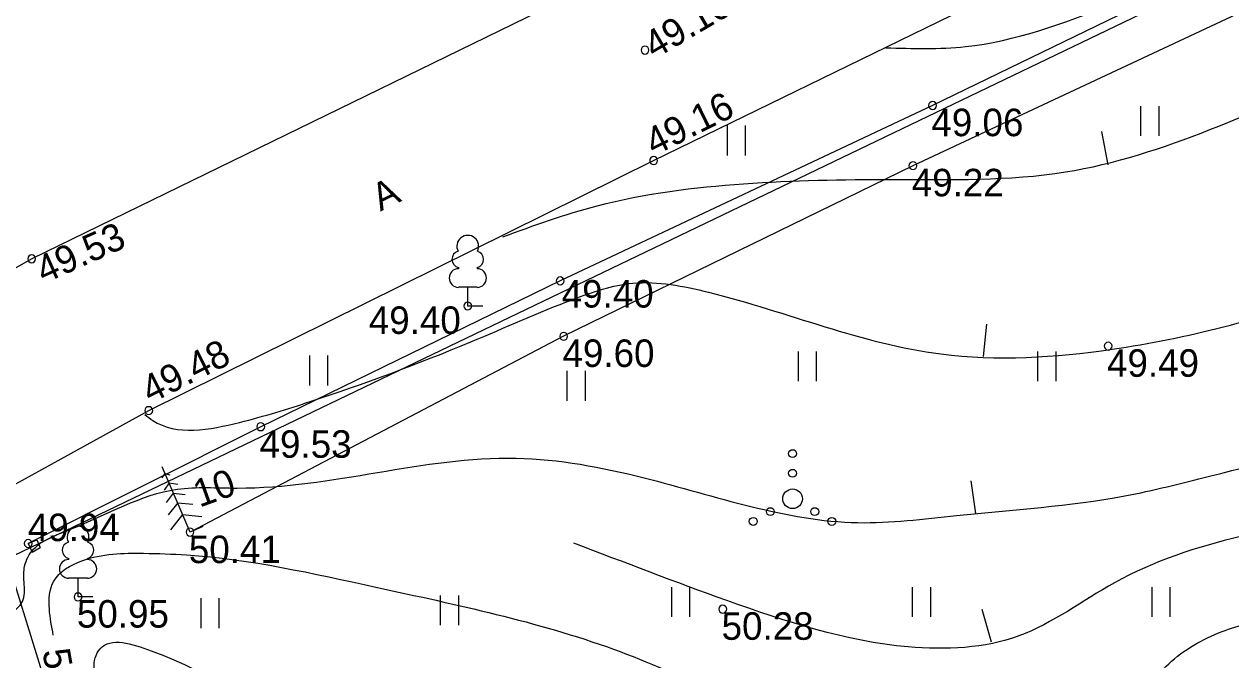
# Model space of a CAD drawing. Extents: x 643319 to 644478, y 6457068 to 6457895.
# Drawn here: x 643402.17 to 643432.88, y 6457798.07 to 6457814.24 of the extents above; entities that cross this region are included whole.
import ezdxf

# ---------------------------------------------------------------- set-up
doc = ezdxf.new("R2010")
doc.units = 0
for name, color, linetype in [('Level 28', 7, 'Continuous'), ('Level 30', 7, 'Continuous'), ('Level 31', 7, 'Continuous'), ('Level 33', 7, 'Continuous'), ('Level 40', 7, 'Continuous'), ('Level 41', 7, 'Continuous'), ('Level 44', 7, 'Continuous'), ('Level 54', 7, 'Continuous'), ('Level 62', 7, 'Continuous'), ('Level 63', 7, 'Continuous')]:
    doc.layers.add(name, color=color, linetype=linetype)

# ---------------------------------------------------------------- blocks, each defined once
blk = doc.blocks.new('PRAUD')
at = {"layer": 'Level 63'}
for start, end in [(0, 180), (180, 0)]:
    blk.add_arc((0, 0), 0.1, start, end, dxfattribs=at)

msp = doc.modelspace()

# ---------------------------------------------------------------- linework, layer by layer
at = {"layer": 'Level 28'}
for p, q in [((643402.27, 6457801.03), (643402.49, 6457801.12)), ((643402.49, 6457801.12), (643402.58, 6457800.93)), ((643402.27, 6457801.03), (643402.37, 6457800.81)), ((643402.37, 6457800.81), (643402.58, 6457800.93))]:
    msp.add_line(p, q, dxfattribs=at)
msp.add_lwpolyline([(643455, 6457826.41), (643446.83, 6457822.67), (643436.42, 6457817.57), (643425.29, 6457812.17), (643415.81, 6457807.71), (643408.19, 6457804), (643402.27, 6457801.03)], dxfattribs=at)
at = {"layer": 'Level 30'}
msp.add_lwpolyline([(643401.42, 6457801.61), (643402.83, 6457797.08), (643404.38, 6457793.34), (643406.81, 6457788.88), (643408.4, 6457786.48), (643409.21, 6457785.1), (643412.61, 6457781.96), (643414.05, 6457780.82), (643416.22, 6457779.67), (643418.35, 6457779.29), (643420.94, 6457779.17), (643423.54, 6457779.05), (643430.64, 6457779.01), (643430.62, 6457776.71), (643424.08, 6457776.75), (643423.03, 6457776.77), (643418.09, 6457776.99), (643415.36, 6457777.49), (643414.51, 6457777.91), (643411.19, 6457780.14), (643407.33, 6457783.8), (643407.03, 6457784.16), (643404.21, 6457788.57), (643401.41, 6457793.63)], dxfattribs=at)
at = {"layer": 'Level 31'}
for points in [[(643458.05, 6457836.01), (643445.57, 6457829.6), (643430.58, 6457822.29), (643416.65, 6457815.24), (643402.36, 6457808.27), (643390.33, 6457801.5)], [(643393.95, 6457798.14), (643405.34, 6457804.41), (643418.19, 6457810.77), (643433.37, 6457818.17), (643446.51, 6457824.24), (643460.92, 6457831.55)]]:
    msp.add_lwpolyline(points, dxfattribs=at)
at = {"layer": 'Level 33'}
for p, q in [((643429.76, 6457810.66), (643429.6, 6457811.51)), ((643426.59, 6457805.79), (643426.67, 6457806.61)), ((643426.39, 6457801.79), (643426.27, 6457802.62)), ((643426.79, 6457798.52), (643426.55, 6457799.35))]:
    msp.add_line(p, q, dxfattribs=at)
for points in [[(643414.35, 6457808.83), (643416.75, 6457809.62), (643420.48, 6457810.18), (643424.27, 6457810.29), (643428.67, 6457810.48), (643435.96, 6457813.03), (643440.96, 6457814.34), (643449.29, 6457815.27), (643450.26, 6457815.75), (643452.29, 6457817.14), (643453.91, 6457819.28), (643454.62, 6457819.73), (643455.94, 6457819.39), (643457.86, 6457818.38), (643459.13, 6457817.48), (643459.74, 6457816.84), (643460.37, 6457816.39), (643460.98, 6457816.92), (643461.31, 6457817.59), (643461.73, 6457819.58), (643462.14, 6457820.22), (643462.44, 6457820.7), (643464.55, 6457819.58), (643465.52, 6457819.13), (643466.99, 6457818.34), (643469.66, 6457816.65)], [(643424.1, 6457813.64), (643426.13, 6457813.67), (643429.82, 6457814.72), (643436.58, 6457817.38), (643438.68, 6457818.28)], [(643405.24, 6457804.31), (643405.44, 6457804.16), (643407.65, 6457804.11), (643409.45, 6457804.64), (643413.54, 6457806.16), (643416.14, 6457807.24), (643417.66, 6457807.65), (643419.59, 6457807.42), (643425.5, 6457805.85), (643429.86, 6457805.97), (643435.45, 6457807.4), (643436.89, 6457807.96)], [(643474.51, 6457805), (643471.69, 6457805.45), (643469.55, 6457805.07), (643467.14, 6457804.06), (643464.66, 6457803.95), (643461.99, 6457803.95), (643459.51, 6457803.01), (643458.31, 6457802.26), (643456.81, 6457802.15), (643455.38, 6457802.38), (643453.57, 6457802.26), (643450.6, 6457801.78), (643447.6, 6457801.36), (643445.3, 6457801.33), (643443.16, 6457801.33), (643439.17, 6457802), (643436.47, 6457801.81), (643433.13, 6457801.21), (643429.92, 6457800.03), (643427.49, 6457798.68), (643424.67, 6457798.4), (643420.05, 6457799.58), (643416.16, 6457801.04)], [(643396.71, 6457799.12), (643397.94, 6457799.04), (643398.54, 6457798.96), (643399.42, 6457798.34), (643400.22, 6457798.34), (643401.05, 6457798.66), (643402, 6457799.39), (643402.07, 6457799.46), (643402.17, 6457800.39), (643402.37, 6457800.84), (643403.35, 6457801.39), (643406.06, 6457802.41), (643407.59, 6457802.44), (643414.69, 6457803.2), (643417.95, 6457802.7), (643423.39, 6457801.56), (643425.9, 6457801.74), (643430.18, 6457802.24), (643432.34, 6457802.74), (643436.89, 6457803.87)], [(643425.21, 6457793.5), (643428.03, 6457793.05), (643429.91, 6457792.91), (643431.34, 6457793.47), (643433.48, 6457795.49), (643435.18, 6457797.63), (643436.87, 6457797.97), (643440.63, 6457797.37), (643445.7, 6457797.67), (643452.93, 6457798.22), (643456.32, 6457797.99), (643459.32, 6457798.59), (643461.02, 6457799.94), (643462.82, 6457800.5), (643465.11, 6457800.69), (643467.63, 6457800.88), (643468.83, 6457800.99), (643471.58, 6457801.03), (643474.29, 6457801.36), (643476.95, 6457801.06)], [(643402.91, 6457798.7), (643402.81, 6457799.36), (643402.92, 6457800.07), (643403.64, 6457800.59), (643405.21, 6457800.78), (643406.3, 6457800.74), (643411.12, 6457799.92), (643417.17, 6457798.34), (643422.32, 6457795.87), (643424.12, 6457795.08), (643426.15, 6457795.01), (643428.71, 6457795.2), (643430.44, 6457796.92), (643431.3, 6457797.97), (643432.66, 6457798.79), (643433.97, 6457799.17), (643436.22, 6457799.79)], [(643404.31, 6457796.55), (643404, 6457797.65), (643403.95, 6457797.85), (643404.1, 6457798.35), (643405.4, 6457798.3), (643409.21, 6457796.3), (643412.92, 6457794.78), (643416.68, 6457794.48), (643418.28, 6457794.18), (643422.11, 6457792.34), (643425.97, 6457791.76), (643427.31, 6457791.45), (643429.55, 6457790.06), (643430.65, 6457790.11), (643431.67, 6457790.97), (643436.29, 6457793.7), (643437.45, 6457794.03)]]:
    msp.add_spline(points, degree=3, dxfattribs=at)
at = {"layer": 'Level 40'}
msp.add_lwpolyline([(643459.07, 6457828.18), (643396.24, 6457798), (643431.4, 6457719.45), (643495.74, 6457751.41)], close=True, dxfattribs=at)
at = {"layer": 'Level 41'}
for p, q in [((643430.586, 6457812.157), (643430.586, 6457811.397)), ((643431.046, 6457812.157), (643431.046, 6457811.397)), ((643420.061, 6457811.66), (643420.061, 6457810.9)), ((643420.521, 6457811.66), (643420.521, 6457810.9)), ((643409.429, 6457805.809), (643409.429, 6457805.049)), ((643409.889, 6457805.809), (643409.889, 6457805.049)), ((643421.868, 6457805.915), (643421.868, 6457805.155)), ((643422.328, 6457805.915), (643422.328, 6457805.155)), ((643427.964, 6457805.915), (643427.964, 6457805.155)), ((643428.424, 6457805.915), (643428.424, 6457805.155)), ((643415.985, 6457805.419), (643415.985, 6457804.659)), ((643416.445, 6457805.419), (643416.445, 6457804.659)), ((643418.643, 6457799.922), (643418.643, 6457799.162)), ((643419.103, 6457799.922), (643419.103, 6457799.162)), ((643424.774, 6457799.922), (643424.774, 6457799.162)), ((643425.234, 6457799.922), (643425.234, 6457799.162)), ((643430.87, 6457799.922), (643430.87, 6457799.162)), ((643431.33, 6457799.922), (643431.33, 6457799.162)), ((643406.665, 6457799.638), (643406.665, 6457798.878)), ((643407.125, 6457799.638), (643407.125, 6457798.878)), ((643412.761, 6457799.709), (643412.761, 6457798.949)), ((643413.221, 6457799.709), (643413.221, 6457798.949))]:
    msp.add_line(p, q, dxfattribs=at)
for centre, radius in [((643421.726, 6457803.316), 0.1), ((643421.726, 6457802.816), 0.1), ((643421.726, 6457802.166), 0.25), ((643421.161, 6457801.841), 0.1), ((643422.291, 6457801.841), 0.1), ((643420.726, 6457801.591), 0.1), ((643422.726, 6457801.591), 0.1)]:
    msp.add_circle(centre, radius, dxfattribs=at)
at = {"layer": 'Level 44'}
for p, q in [((643413.22, 6457808.05), (643413.22, 6457808.02)), ((643413.7, 6457808.05), (643413.7, 6457808.02)), ((643413.7, 6457807.55), (643413.22, 6457807.55)), ((643413.46, 6457807.07), (643413.46, 6457807.55)), ((643413.84, 6457807.07), (643413.46, 6457807.07)), ((643406.39, 6457801.32), (643405.68, 6457802.98)), ((643405.75, 6457802.81), (643405.67, 6457802.7)), ((643405.75, 6457802.81), (643405.88, 6457802.78)), ((643405.86, 6457802.57), (643405.73, 6457802.39)), ((643405.86, 6457802.57), (643406.08, 6457802.54)), ((643405.96, 6457802.31), (643405.78, 6457802.07)), ((643406.08, 6457802.06), (643405.83, 6457801.76)), ((643405.96, 6457802.31), (643406.27, 6457802.28)), ((643406.08, 6457802.06), (643406.46, 6457802.03)), ((643406.2, 6457801.77), (643405.89, 6457801.38)), ((643406.2, 6457801.77), (643406.69, 6457801.72)), ((643406.72, 6457801.46), (643406.39, 6457801.32)), ((643403.3, 6457800.65), (643403.3, 6457800.62)), ((643403.78, 6457800.65), (643403.78, 6457800.62)), ((643403.78, 6457800.15), (643403.3, 6457800.15)), ((643403.54, 6457799.67), (643403.54, 6457800.15)), ((643403.92, 6457799.67), (643403.54, 6457799.67))]:
    msp.add_line(p, q, dxfattribs=at)
msp.add_lwpolyline([(643443.29, 6457819.41), (643434.88, 6457815.37), (643424.79, 6457810.64), (643415.9, 6457806.3), (643406.39, 6457801.32)], dxfattribs=at)
for centre, radius, start, end in [((643413.46, 6457808.59), 0.277, 332.5799, 207.4201), ((643413.27, 6457808.258), 0.212, 105.2441, 257.079), ((643413.65, 6457808.258), 0.212, 282.921, 74.7559), ((643413.223, 6457807.782), 0.237, 90, 270), ((643413.698, 6457807.782), 0.237, 270, 90), ((643403.54, 6457801.19), 0.277, 332.5799, 207.4201), ((643403.35, 6457800.857), 0.212, 105.2441, 257.079), ((643403.73, 6457800.857), 0.212, 282.921, 74.7559), ((643403.302, 6457800.383), 0.237, 90, 270), ((643403.777, 6457800.383), 0.237, 270, 90)]:
    msp.add_arc(centre, radius, start, end, dxfattribs=at)

# ---------------------------------------------------------------- block references
at = {"layer": 'Level 62', "rotation": 90.0000000000002}
for p in [(643417.97, 6457813.58), (643425.29, 6457812.17), (643418.19, 6457810.77), (643424.79, 6457810.64), (643402.36, 6457808.27), (643415.81, 6457807.71), (643413.46, 6457807.07), (643415.9, 6457806.3), (643429.76, 6457806.05), (643405.34, 6457804.41), (643408.19, 6457804), (643406.39, 6457801.32), (643402.27, 6457801.03), (643403.54, 6457799.67), (643419.95, 6457799.36)]:
    msp.add_blockref('PRAUD', p, dxfattribs=at)

# ---------------------------------------------------------------- texts
at = {"layer": 'Level 30'}
msp.add_text('A', height=0.699, rotation=26.2339, dxfattribs=at).set_placement((643411.236, 6457809.472))
at = {"layer": 'Level 33'}
msp.add_text('50.5', height=0.7, rotation=279.9589, dxfattribs=at).set_placement((643402.63, 6457798.3))
at = {"layer": 'Level 44'}
msp.add_text('10', height=0.6999, rotation=19.7811, dxfattribs=at).set_placement((643406.63, 6457801.94))
at = {"layer": 'Level 54'}
for s, rotation, p in [('49.10', 30.4655, (643418.21, 6457813.34)), ('49.16', 26.4449, (643418.2, 6457810.88)), ('49.53', 24.1254, (643402.67, 6457807.63)), ('49.48', 26.5651, (643405.38, 6457804.58))]:
    msp.add_text(s, height=0.7, rotation=rotation, dxfattribs=at).set_placement(p)
for s, p in [('49.06', (643425.26, 6457811.39)), ('49.22', (643424.76, 6457809.86)), ('49.40', (643415.85, 6457807.03)), ('49.40', (643410.94, 6457806.36)), ('49.60', (643415.87, 6457805.52)), ('49.49', (643429.73, 6457805.27)), ('49.53', (643408.16, 6457803.21)), ('49.94', (643402.26, 6457801.09)), ('50.41', (643406.36, 6457800.53)), ('50.95', (643403.51, 6457798.89)), ('50.28', (643419.92, 6457798.58))]:
    msp.add_text(s, height=0.7, dxfattribs=at).set_placement(p)

doc.saveas('drawing.dxf')
